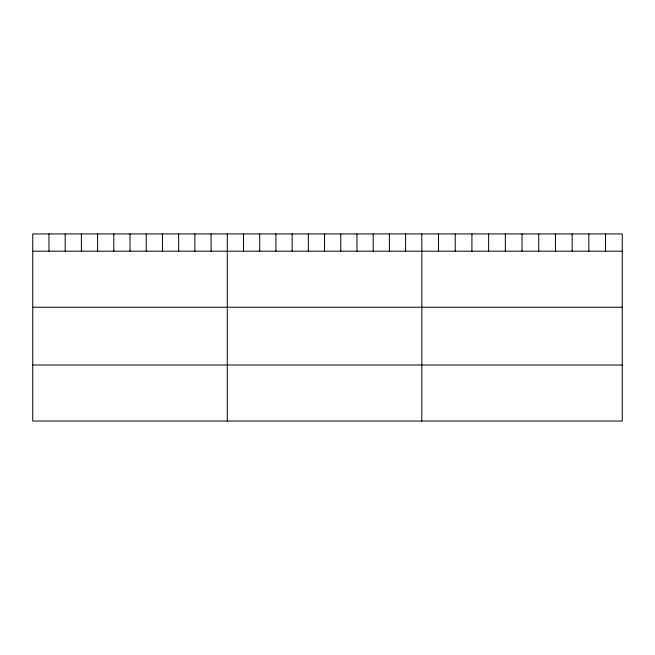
<?xml version="1.0" encoding="UTF-8"?>
<svg xmlns="http://www.w3.org/2000/svg" width="655" height="655" viewBox="0 0 655 655"><rect width="100%" height="100%" fill="white"/><g stroke="black" fill="none" stroke-linecap="round" stroke-linejoin="round"><path stroke-width="0.98" d="M622.25 251.184L622.25 421.05L32.75 421.05L32.75 233.95L622.25 233.95L622.25 251.184L32.75 251.184M32.75 307.244L622.25 307.244M32.75 364.991L622.25 364.991M605.548 233.95L605.548 251.184M588.845 233.95L588.845 251.184M572.142 233.95L572.142 251.184M555.44 233.95L555.44 251.184M538.737 233.95L538.737 251.184M522.035 233.95L522.035 251.184M505.333 233.95L505.333 251.184M488.63 233.95L488.63 251.184M471.927 233.95L471.927 251.184M455.225 233.95L455.225 251.184M438.522 233.95L438.522 251.184M421.82 233.95L421.82 421.05M405.609 233.95L405.609 251.184M389.398 233.95L389.398 251.184M373.186 233.95L373.186 251.184M356.975 233.95L356.975 251.184M340.764 233.95L340.764 251.184M324.552 233.95L324.552 251.184M308.341 233.95L308.341 251.184M292.13 233.95L292.13 251.184M275.919 233.95L275.919 251.184M259.707 233.95L259.707 251.184M243.496 233.95L243.496 251.184M227.285 233.95L227.285 421.05M211.074 233.95L211.074 251.184M194.862 233.95L194.862 251.184M178.651 233.95L178.651 251.184M162.44 233.95L162.44 251.184M146.229 233.95L146.229 251.184M130.018 233.95L130.018 251.184M113.806 233.95L113.806 251.184M97.595 233.95L97.595 251.184M81.384 233.95L81.384 251.184M65.172 233.95L65.172 251.184M48.961 233.95L48.961 251.184"/></g></svg>
